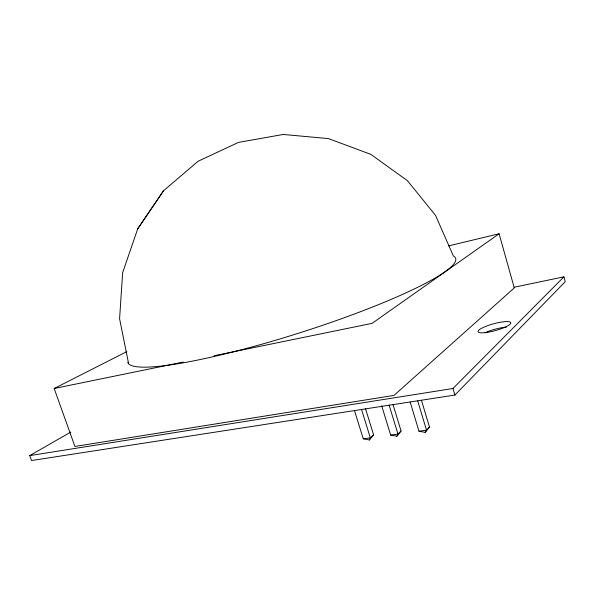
<?xml version="1.0" encoding="UTF-8"?>
<svg xmlns="http://www.w3.org/2000/svg" width="595" height="595" viewBox="0 0 595 595"><rect width="100%" height="100%" fill="white"/><g stroke="black" fill="none" stroke-linecap="round" stroke-linejoin="round"><path stroke-width="0.89" d="M127.806 362.273A172.007 23.726 -17.6 0 0 309.727 329.608A172.007 23.726 -17.6 0 0 453.39 256.006L435.555 215.42L407.434 180.687L370.886 154.403L328.462 138.583L283.227 134.463L238.491 142.391L198.053 161.26L163.543 190.75L137.713 228.807L122.667 272.599L119.588 318.734L128.609 363.664M354.479 410.58L363.27 438.82L369.421 439.973L370.335 437.846L373.586 434.804L365.412 408.378M381.693 405.82L390.67 435.064L396.865 436.239L397.966 434.06L401.082 430.988L392.99 404.459M410.208 402.168L418.969 431.182L425.224 432.394L426.511 430.155L429.486 427.054L421.483 400.398M137.713 228.807L163.543 190.75M425.224 432.394L429.486 427.054M396.865 436.239L401.082 430.988M369.421 439.973L373.586 434.804M70.798 432.059L29.75 455.606L31.55 460.537L454.915 395.043L565.25 281.68L563.934 276.839L513.954 287.273M29.75 455.606L452.981 388.49L563.934 276.839M126.802 351.63L54.175 388.498L74.903 446.451L394.016 395.392L514.288 287.921L499.093 233.768L372.091 323.353L214.036 355.743M448.63 245.884L499.093 233.768M54.175 388.498L183.156 362.065M363.27 438.82L370.335 437.846L361.537 409.494M390.67 435.064L397.966 434.06L389.1 405.061M418.969 431.182L426.511 430.155L417.742 401M452.981 388.49L454.915 395.043M485.022 332.746A16.972 3.607 -15.2 0 1 506.39 327.116M485.736 332.568A16.987 3.525 -15.3 0 0 510.808 323.07A16.987 3.525 -15.3 0 0 486.673 326.015A16.987 3.525 -15.3 0 0 485.736 332.568"/></g></svg>
